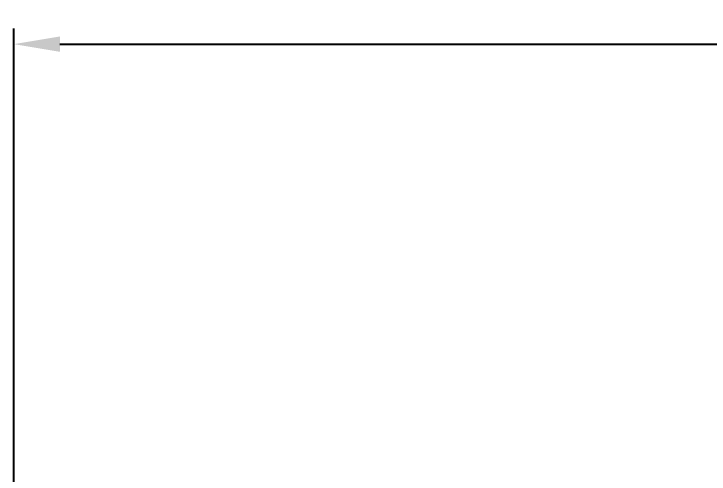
# Model space of a CAD drawing. Header units: millimetres. Extents: x 489.2 to 503.2, y 70.7 to 80.2.
# Drawn here: x 492.71 to 493.918, y 79.381 to 80.181 of the extents above; entities that cross this region are included whole.
import ezdxf

# ---------------------------------------------------------------- set-up
doc = ezdxf.new("R2010")
doc.units = ezdxf.units.MM
doc.header["$LTSCALE"] = 0.5
doc.header["$PDMODE"] = 98
doc.layers.add('DIM', color=3, linetype='Continuous')
doc.styles.add('SIMPLEX', font='simplex.shx')
doc.dimstyles.new('Standard3', dxfattribs={"dimtxt": 0.08, "dimasz": 0.08, "dimexe": 0.027, "dimexo": 0.027, "dimgap": 0.027, "dimtad": 1, "dimdec": 3, "dimlfac": 1.25, "dimrnd": 0.0005, "dimzin": 1, "dimtxsty": 'SIMPLEX', "dimcen": 0.1905, "dimclrd": 256, "dimclre": 256, "dimclrt": 256, "dimazin": 3, "dimtp": 0.03, "dimtm": 0.03, "dimtfac": 0.8, "dimtdec": 3, "dimtmove": 0, "dimatfit": 3, "dimfxl": 0.05, "dimlwd": -1, "dimlwe": -1})

# ---------------------------------------------------------------- blocks, each defined once
blk = doc.blocks.new('*D178')
at = {"layer": 'Defpoints', "color": 0, "ltscale": 0.1, "transparency": 16777216}
for p in [(496.1535, 80.1281), (492.7095, 78.021), (496.1535, 78.021)]:
    blk.add_point(p, dxfattribs=at)
at = {"layer": 'DIM', "ltscale": 0.1, "transparency": 16777216}
for p, q in [((492.7095, 78.048), (492.7095, 80.1551)), ((496.1535, 78.048), (496.1535, 80.1551)), ((492.7895, 80.1281), (494.0236, 80.1281)), ((496.0735, 80.1281), (494.8395, 80.1281))]:
    blk.add_line(p, q, dxfattribs=at)
for points in [[(492.7895, 80.1415), (492.7895, 80.1148), (492.7095, 80.1281)], [(496.0735, 80.1415), (496.0735, 80.1148), (496.1535, 80.1281)]]:
    blk.add_solid(points, dxfattribs=at)
at = {"layer": 'DIM', "ltscale": 0.1, "transparency": 16777216, "insert": (494.4315, 80.1281), "char_height": 0.08, "attachment_point": 5, "style": 'SIMPLEX'}
blk.add_mtext('\\A1;4.305%%p0.025', dxfattribs=at)

msp = doc.modelspace()

# ---------------------------------------------------------------- dimensions: what is measured, and where the dimension line sits
at = {"layer": 'DIM', "ltscale": 0.1}
dim = msp.add_linear_dim(base=(496.15353, 80.12815), p1=(492.70953, 78.02105), p2=(496.15353, 78.02105), text='<>%%p0.025', dimstyle='Standard3', dxfattribs=at)
dim.commit()
dim.dimension.update_dxf_attribs({"geometry": '*D178', "text_midpoint": (494.43153, 80.12815), "dimtype": 160})

doc.saveas('drawing.dxf')
